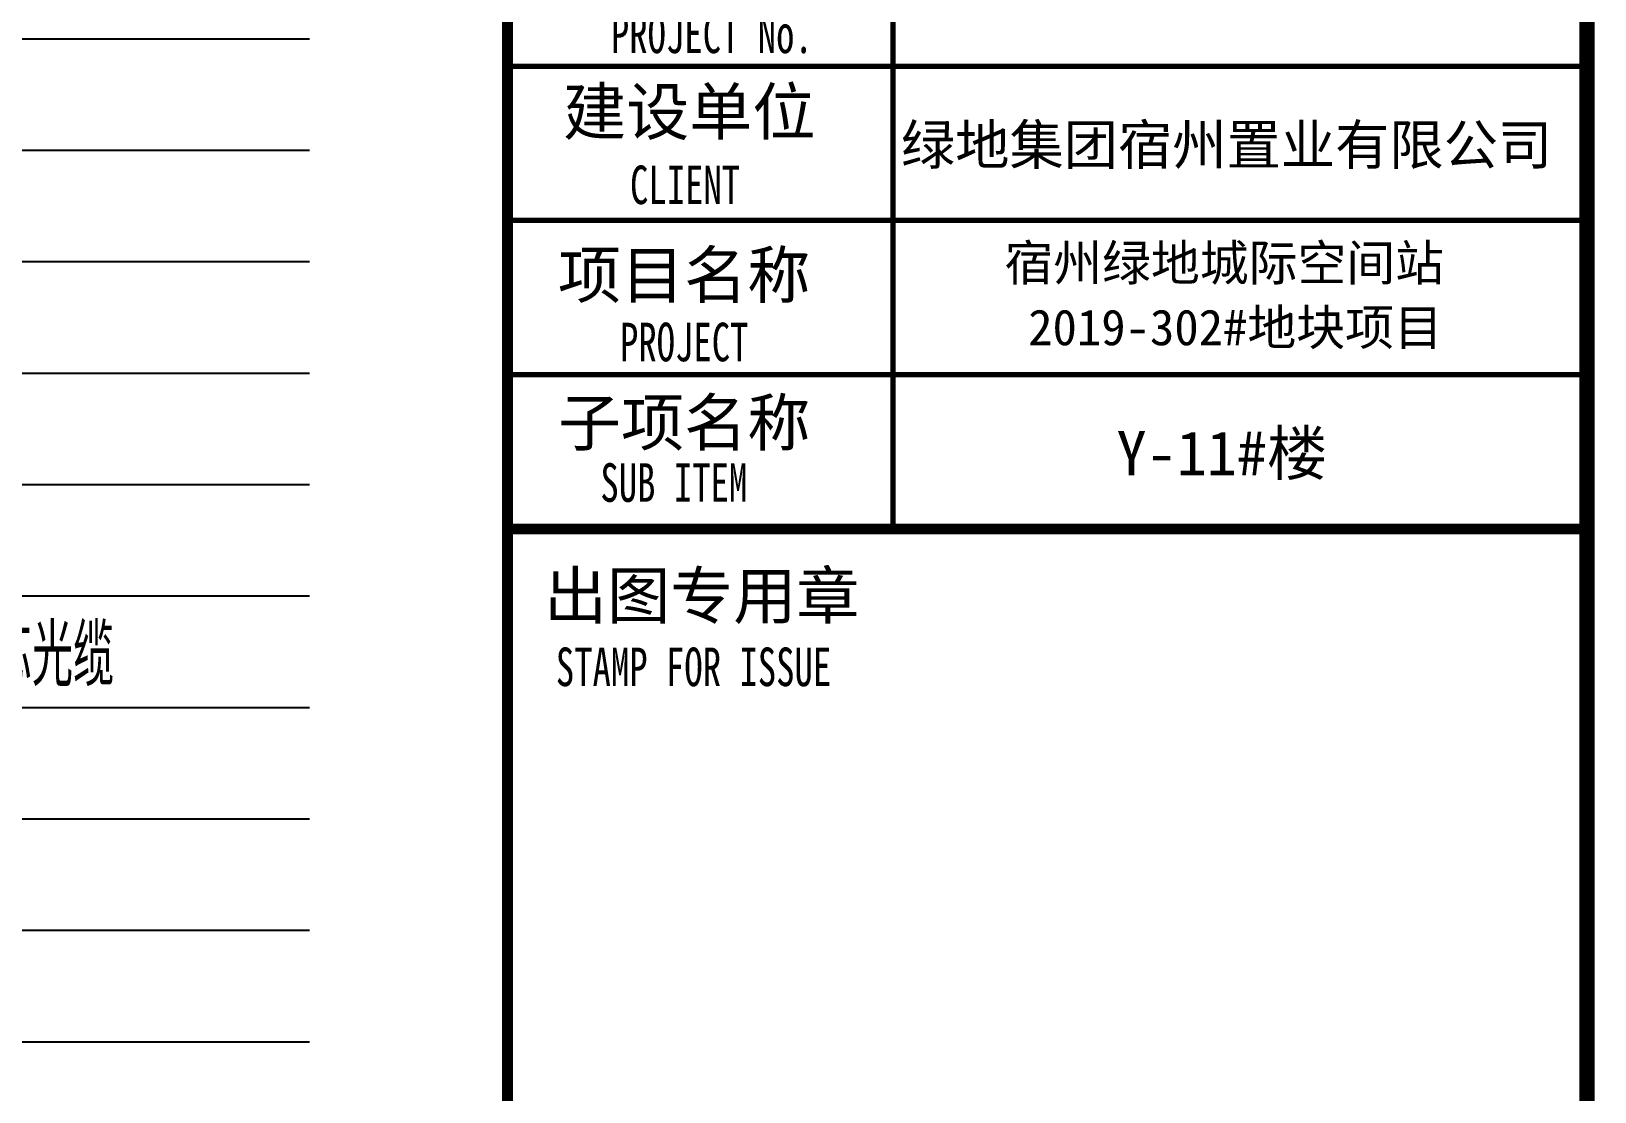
# Model space of a CAD drawing. Extents: x 3002737 to 4077523, y -995787 to -7267.
# Drawn here: x 3081046 to 3091185, y -625035 to -618160 of the extents above; entities that cross this region are included whole.
import ezdxf

# ---------------------------------------------------------------- set-up
doc = ezdxf.new("R2010")
doc.units = 0
doc.header["$LTSCALE"] = 1000
doc.header["$MEASUREMENT"] = 0
for name, color, linetype in [('!!电气', 1, 'CONTINUOUS'), ('TEL_TEXT', 7, 'CONTINUOUS'), ('图签文字', 4, 'CONTINUOUS')]:
    doc.layers.add(name, color=color, linetype=linetype)
doc.layers.add('图框', color=147, linetype='CONTINUOUS', lineweight=20)
doc.layers.add('图签', color=147, linetype='CONTINUOUS', lineweight=18)
doc.styles.add('TSSD_Dimension', font='Tssdeng.shx', dxfattribs={"width": 0.7, "bigfont": 'tssdchn.shx'})
doc.styles.add('宋体', font='', dxfattribs={"height": 4})
doc.styles.add('建筑图签-1', font='simhei.ttf', dxfattribs={"width": 0.7})
doc.styles.get('宋体').set_extended_font_data('SimSun')

# ---------------------------------------------------------------- blocks, each defined once
blk = doc.blocks.new('A$C571341EA')
at = {"layer": '图框'}
for points, const_width in [([(0, 0), (0, 40000)], 70), ([(2500, 17000), (2500, 21000)], 35), ([(0, 20000), (7000, 20000)], 35), ([(0, 19000), (7000, 19000)], 35), ([(0, 18000), (7000, 18000)], 35), ([(7000, 17000), (0, 17000)], 70)]:
    blk.add_lwpolyline(points, dxfattribs=dict(at, const_width=const_width))
at = {"layer": '图签', "color": 154, "style": '宋体'}
for s, height, p in [('绿地集团宿州置业有限公司', 258.01, (2551, 19362)), ('宿州绿地城际空间站', 232.2, (3222, 18609)), ('2019-302#地块项目', 232.21, (3376, 18191)), ('Y-11#楼', 286.7, (3949, 17348))]:
    blk.add_text(s, height=height, dxfattribs=at).set_placement(p)
at = {"layer": '图签文字', "style": '建筑图签-1', "width": 0.7}
for s, p in [('PROJECT No.', (670, 20085, -1799)), ('CLIENT', (794, 19106)), ('PROJECT', (729, 18087)), ('SUB ITEM', (602, 17176)), ('STAMP FOR ISSUE', (313, 15981))]:
    blk.add_text(s, height=250, dxfattribs=at).set_placement(p)
at = {"layer": '图签文字', "color": 7, "style": '建筑图签-1'}
for s, p in [('建设单位', (360, 19555)), ('项目名称', (327, 18497)), ('子项名称', (327, 17540)), ('出图专用章', (236, 16418))]:
    blk.add_text(s, height=300, dxfattribs=at).set_placement(p)

msp = doc.modelspace()

# ---------------------------------------------------------------- linework, layer by layer
at = {"layer": 'TEL_TEXT', "color": 0}
for p, q in [((3061479.8, -618208.5), (3082849.9, -618208.5)), ((3061479.8, -618931), (3082849.9, -618931)), ((3061479.8, -619653.4), (3082849.9, -619653.4)), ((3061479.8, -620375.9), (3082849.9, -620375.9)), ((3061479.8, -621098.3), (3082849.9, -621098.3)), ((3061479.8, -621820.8), (3082849.9, -621820.8)), ((3061479.8, -622543.2), (3082849.9, -622543.2)), ((3061479.8, -623265.7), (3082849.9, -623265.7)), ((3061479.8, -623988.1), (3082849.9, -623988.1)), ((3061479.8, -624710.6), (3082849.9, -624710.6))]:
    msp.add_line(p, q, dxfattribs=at)
at = {"layer": '图框', "const_width": 100}
msp.add_lwpolyline([(3035235, -638386.6), (3091135, -638386.6), (3091135, -598386.6), (3035235, -598386.6)], close=True, dxfattribs=at)

# ---------------------------------------------------------------- block references
at = {"layer": '!!电气'}
msp.add_blockref('A$C571341EA', (3084135, -638386.6), dxfattribs=at)

# ---------------------------------------------------------------- texts
at = {"layer": 'TEL_TEXT', "style": 'TSSD_Dimension', "width": 0.7}
msp.add_text('1.电话及网络布线系统：电话、网络线路由小区电信中心机房             引至负一层配线设备，再经弱电桥架引至楼层电信分线箱，并由分线箱按每户1根二芯光缆', height=400, dxfattribs=at).set_placement((3061737.3, -622405.3))

doc.saveas('drawing.dxf')
